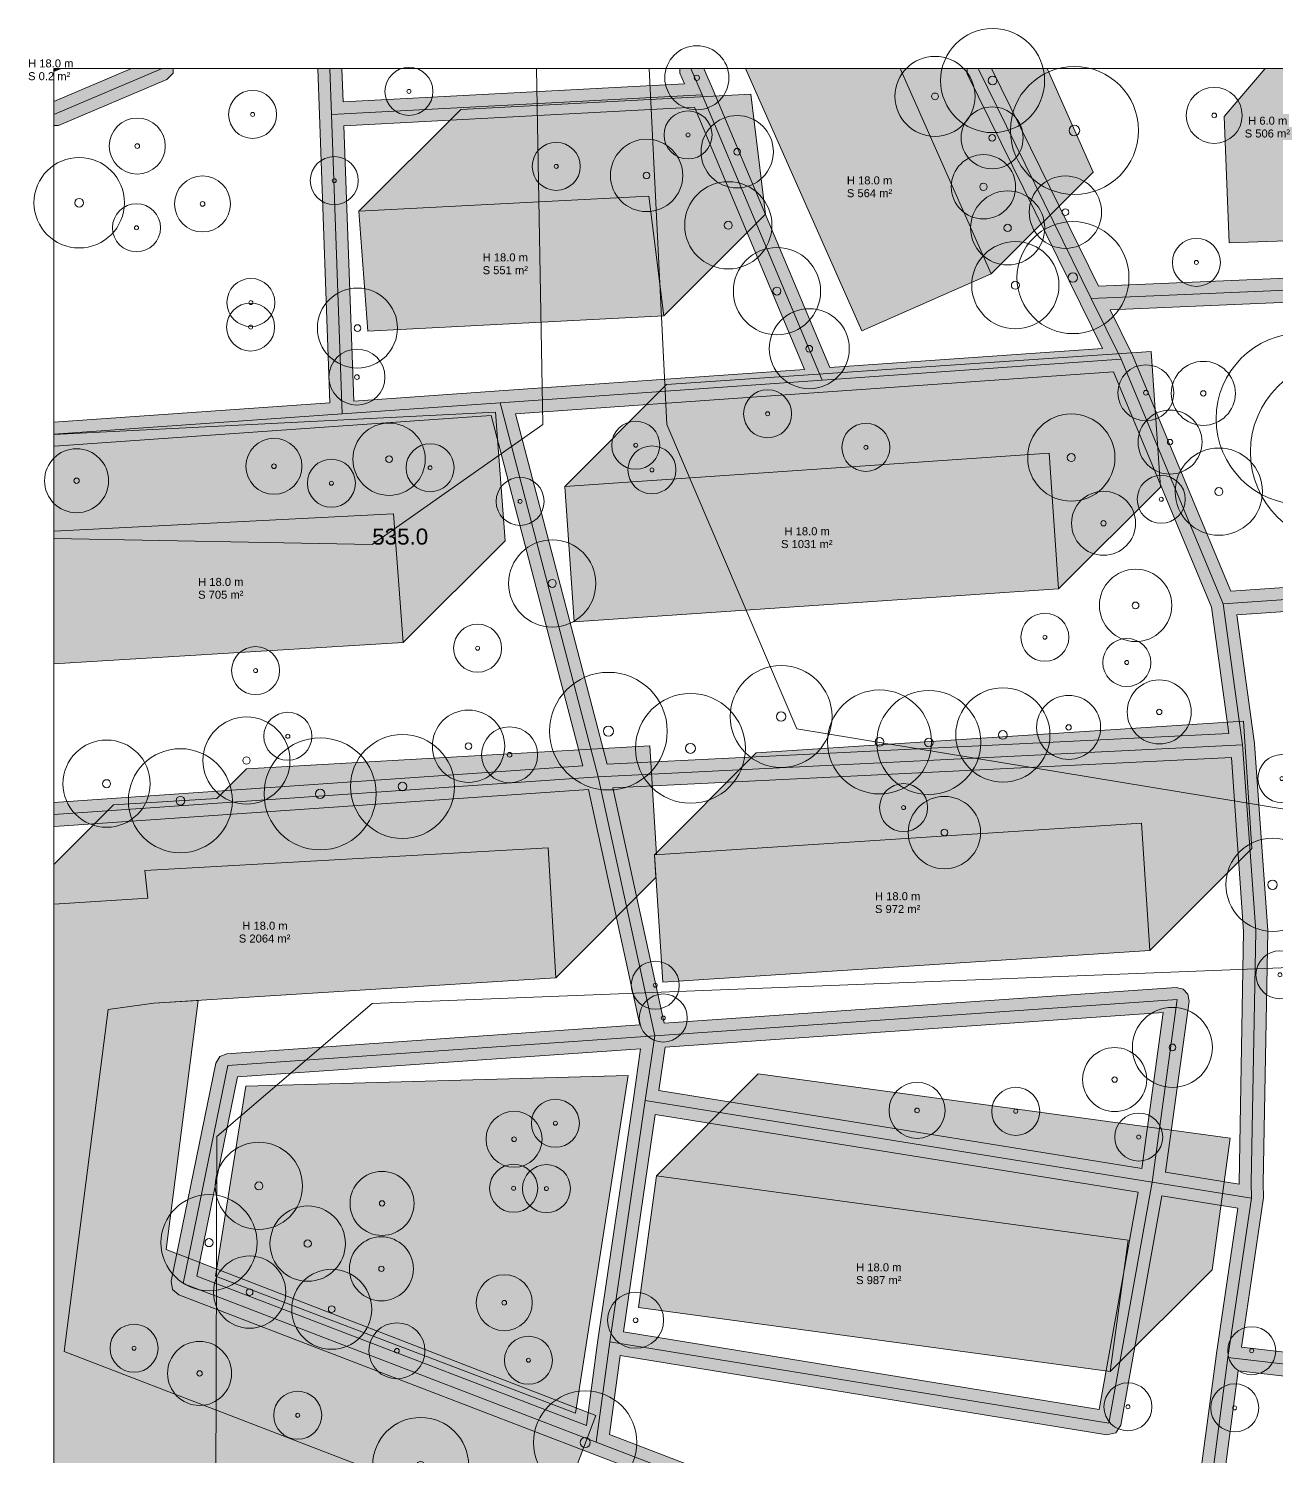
# Model space of a CAD drawing. Header units: metres. Extents: x -6 to 613, y -5 to 865.
# Drawn here: x -3.1 to 152.8, y 686.4 to 864.9 of the extents above; entities that cross this region are included whole.
import ezdxf

# ---------------------------------------------------------------- set-up
doc = ezdxf.new("R2010")
doc.units = ezdxf.units.M
doc.header["$MEASUREMENT"] = 0
for name, color, linetype, lineweight, true_color in [('TPX_BUILDING_AREAS_TEXT', 7, 'CONTINUOUS', 0, 0x000000), ('TPX_BUILDING_HEIGHTS_TEXT', 7, 'CONTINUOUS', 0, 0x000000), ('TPX_BUILDINGS', 7, 'CONTINUOUS', 0, 0x000000), ('TPX_BUILDINGS_HATCH', 7, 'CONTINUOUS', 0, 0xf0f0f0), ('TPX_BUILDINGS_SHADOWS_HATCH', 7, 'CONTINUOUS', 0, 0x000000), ('TPX_BUILDINGS_SHADOWS_OUTLINES', 7, 'CONTINUOUS', 0, 0x000000), ('TPX_CONTOUR_LINES_5M', 7, 'CONTINUOUS', 0, 0x969696), ('TPX_CONTOUR_LINES_5M_TEXT', 7, 'CONTINUOUS', 0, 0x000000), ('TPX_FRAME_PROJECT', 7, 'CONTINUOUS', 0, 0x000000), ('TPX_ROADS_AXES', 7, 'CONTINUOUS', 0, 0x323232), ('TPX_ROADS_CONTOURS', 7, 'CONTINUOUS', 0, 0x646464), ('TPX_ROADS_HATCH', 7, 'CONTINUOUS', 0, 0xc8c8c8), ('TPX_VEGETATION_GREEN_SPACES', 7, 'CONTINUOUS', 0, 0x58ba48), ('TPX_VEGETATION_GREEN_SPACES_HATCH', 7, 'CONTINUOUS', 0, 0x58ba48), ('TPX_VEGETATION_TREES_INDIVIDUAL', 7, 'CONTINUOUS', 0, 0x136734)]:
    doc.layers.add(name, color=color, linetype=linetype, lineweight=lineweight, true_color=true_color)
doc.styles.add('TPX_TEXTE', font='arial.ttf')

# ---------------------------------------------------------------- blocks, each defined once
blk = doc.blocks.new('TREETR005_CR054')
at = {"layer": 'TPX_VEGETATION_TREES_INDIVIDUAL'}
for radius in [5.44, 0.458]:
    blk.add_circle((0, 0, 0.04), radius, dxfattribs=at)
blk = doc.blocks.new('TREETR005_CR057')
at = {"layer": 'TPX_VEGETATION_TREES_INDIVIDUAL'}
for radius in [5.65, 0.542]:
    blk.add_circle((0, 0, 0.04), radius, dxfattribs=at)
blk = doc.blocks.new('TREETR003_CR035')
at = {"layer": 'TPX_VEGETATION_TREES_INDIVIDUAL'}
for radius in [3.5, 0.292]:
    blk.add_circle((0, 0, 0.04), radius, dxfattribs=at)
blk = doc.blocks.new('TREETR004_CR045')
at = {"layer": 'TPX_VEGETATION_TREES_INDIVIDUAL'}
for radius in [4.52, 0.417]:
    blk.add_circle((0, 0, 0.04), radius, dxfattribs=at)
blk = doc.blocks.new('TREETR006_CR074')
at = {"layer": 'TPX_VEGETATION_TREES_INDIVIDUAL'}
for radius in [7.35, 0.625]:
    blk.add_circle((0, 0, 0.04), radius, dxfattribs=at)
blk = doc.blocks.new('TREETR006_CR065')
at = {"layer": 'TPX_VEGETATION_TREES_INDIVIDUAL'}
for radius in [6.45, 0.625]:
    blk.add_circle((0, 0, 0.04), radius, dxfattribs=at)
blk = doc.blocks.new('TREETR005_CR059')
at = {"layer": 'TPX_VEGETATION_TREES_INDIVIDUAL'}
for radius in [5.89, 0.542]:
    blk.add_circle((0, 0, 0.04), radius, dxfattribs=at)
blk = doc.blocks.new('TREETR006_CR069')
at = {"layer": 'TPX_VEGETATION_TREES_INDIVIDUAL'}
for radius in [6.86, 0.625]:
    blk.add_circle((0, 0, 0.04), radius, dxfattribs=at)
blk = doc.blocks.new('TREETR003_CR040')
at = {"layer": 'TPX_VEGETATION_TREES_INDIVIDUAL'}
for radius in [4, 0.333]:
    blk.add_circle((0, 0, 0.04), radius, dxfattribs=at)
blk = doc.blocks.new('TREETR010_CR107')
at = {"layer": 'TPX_VEGETATION_TREES_INDIVIDUAL'}
for radius in [10.7, 0.958]:
    blk.add_circle((0, 0, 0.04), radius, dxfattribs=at)
blk = doc.blocks.new('TREETR005_CR055')
at = {"layer": 'TPX_VEGETATION_TREES_INDIVIDUAL'}
for radius in [5.45, 0.5]:
    blk.add_circle((0, 0, 0.04), radius, dxfattribs=at)
blk = doc.blocks.new('TREETR007_CR080')
at = {"layer": 'TPX_VEGETATION_TREES_INDIVIDUAL'}
for radius in [8, 0.667]:
    blk.add_circle((0, 0, 0.04), radius, dxfattribs=at)
blk = doc.blocks.new('TREETR006_CR070')
at = {"layer": 'TPX_VEGETATION_TREES_INDIVIDUAL'}
for radius in [7, 0.583]:
    blk.add_circle((0, 0, 0.04), radius, dxfattribs=at)
blk = doc.blocks.new('TREETR003_CR030')
at = {"layer": 'TPX_VEGETATION_TREES_INDIVIDUAL'}
for radius in [3, 0.25]:
    blk.add_circle((0, 0, 0.04), radius, dxfattribs=at)
blk = doc.blocks.new('TREETR005_CR065')
at = {"layer": 'TPX_VEGETATION_TREES_INDIVIDUAL'}
for radius in [6.5, 0.542]:
    blk.add_circle((0, 0, 0.04), radius, dxfattribs=at)
blk = doc.blocks.new('TREETR006_CR064')
at = {"layer": 'TPX_VEGETATION_TREES_INDIVIDUAL'}
for radius in [6.36, 0.583]:
    blk.add_circle((0, 0, 0.04), radius, dxfattribs=at)
blk = doc.blocks.new('TREETR006_CR058')
at = {"layer": 'TPX_VEGETATION_TREES_INDIVIDUAL'}
for radius in [5.83, 0.583]:
    blk.add_circle((0, 0, 0.04), radius, dxfattribs=at)
blk = doc.blocks.new('TREETR005_CR040')
at = {"layer": 'TPX_VEGETATION_TREES_INDIVIDUAL'}
for radius in [4.02, 0.458]:
    blk.add_circle((0, 0, 0.04), radius, dxfattribs=at)
blk = doc.blocks.new('TREETR005_CR060')
at = {"layer": 'TPX_VEGETATION_TREES_INDIVIDUAL'}
for radius in [6, 0.5]:
    blk.add_circle((0, 0, 0.04), radius, dxfattribs=at)
blk = doc.blocks.new('TREETR005_CR047')
at = {"layer": 'TPX_VEGETATION_TREES_INDIVIDUAL'}
for radius in [4.71, 0.458]:
    blk.add_circle((0, 0, 0.04), radius, dxfattribs=at)
blk = doc.blocks.new('TREETR004_CR050')
at = {"layer": 'TPX_VEGETATION_TREES_INDIVIDUAL'}
for radius in [5, 0.417]:
    blk.add_circle((0, 0, 0.04), radius, dxfattribs=at)
blk = doc.blocks.new('TREETR005_CR046')
at = {"layer": 'TPX_VEGETATION_TREES_INDIVIDUAL'}
for radius in [4.63, 0.458]:
    blk.add_circle((0, 0, 0.04), radius, dxfattribs=at)
blk = doc.blocks.new('TREETR004_CR039')
at = {"layer": 'TPX_VEGETATION_TREES_INDIVIDUAL'}
for radius in [3.87, 0.417]:
    blk.add_circle((0, 0, 0.04), radius, dxfattribs=at)
blk = doc.blocks.new('TREETR010_CR115')
at = {"layer": 'TPX_VEGETATION_TREES_INDIVIDUAL'}
for radius in [11.5, 0.958]:
    blk.add_circle((0, 0, 0.04), radius, dxfattribs=at)

msp = doc.modelspace()

# ---------------------------------------------------------------- hatches: boundary and pattern name
at = {"layer": 'TPX_BUILDINGS_HATCH'}
for points in [[(0, 859.87), (0, 859.48), (0.92, 859.87), (0, 859.87)], [(105.77, 859.87), (86.44, 859.87), (100.96, 827.11), (117.14, 834.2), (105.77, 859.87)], [(151.39, 859.87), (146.26, 853.86), (146.86, 838.08), (157.66, 838.48), (157.2, 850.75), (191.11, 852.01), (190.81, 859.87), (151.39, 859.87)], [(74.36, 843.93), (38.12, 842.03), (39.23, 827.06), (76.22, 828.95), (74.36, 843.93)], [(124.39, 811.79), (63.86, 807.66), (65.02, 790.72), (125.56, 794.84), (124.39, 811.79)], [(0, 802.05), (0, 785.47), (43.67, 788.13), (42.46, 804.21), (0, 802.05)], [(135.93, 765.58), (75.07, 761.63), (76.11, 745.72), (136.97, 749.67), (135.93, 765.58)], [(0, 755.47), (0, 682.3), (49.46, 664.23), (55.03, 678.85), (1.32, 699.58), (6.8, 742.3), (12.52, 743.07), (62.73, 746.27), (61.77, 762.5), (11.37, 759.65), (11.74, 756.19), (0, 755.47)], [(75.32, 721.51), (73.05, 705.07), (132.01, 697.05), (134.27, 713.49), (75.32, 721.51)]]:
    msp.add_hatch(color=256, dxfattribs=at).paths.add_polyline_path(points)
at = {"layer": 'TPX_BUILDINGS_SHADOWS_HATCH'}
for points in [[(124.14, 859.87), (105.77, 859.87), (117.14, 834.2), (129.87, 846.93), (124.14, 859.87)], [(50.85, 854.75), (38.12, 842.03), (74.36, 843.93), (76.22, 828.95), (88.94, 841.68), (87.09, 856.66), (50.85, 854.75)], [(76.58, 820.39), (63.86, 807.66), (124.39, 811.79), (125.56, 794.84), (138.29, 807.57), (137.12, 824.52), (76.58, 820.39)], [(0, 814.13), (0, 802.05), (42.46, 804.21), (43.67, 788.13), (56.4, 800.86), (55.19, 816.94), (0, 814.13)], [(87.79, 774.35), (75.07, 761.63), (135.93, 765.58), (136.97, 749.67), (149.7, 762.4), (148.65, 778.31), (87.79, 774.35)], [(0, 760.41), (0, 755.47), (11.74, 756.19), (11.37, 759.65), (61.77, 762.5), (62.73, 746.27), (75.25, 758.79), (75.07, 761.63), (75.3, 761.64), (74.5, 775.22), (24.1, 772.38), (20.39, 768.67), (7.47, 767.88), (0, 760.41)], [(6.8, 742.3), (1.32, 699.58), (55.03, 678.85), (49.46, 664.23), (62.19, 676.96), (67.75, 691.58), (14.05, 712.31), (18.04, 743.42), (12.52, 743.07), (6.8, 742.3)], [(88.04, 734.24), (75.32, 721.51), (134.27, 713.49), (132.01, 697.05), (144.74, 709.78), (147, 726.22), (88.04, 734.24)]]:
    msp.add_hatch(color=256, dxfattribs=at).paths.add_polyline_path(points)
at = {"layer": 'TPX_ROADS_HATCH'}
h = msp.add_hatch(color=256, dxfattribs=at)
h.paths.add_polyline_path([(0, 60.51), (0, 55.85), (0.41, 55.04), (0.56, 54.82), (6.7, 46.8), (6.86, 46.63), (28.74, 25.68), (28.76, 25.67), (55.71, 0.66), (55.69, 0.6), (55.68, 0), (60, 0), (59.59, 1.04), (59.28, 1.36), (63.28, 10.82), (68.41, 22.23), (108.51, 112.4), (108.52, 112.42), (156.79, 225.36), (258.32, 231.47), (263.16, 231.67), (268.17, 231.86), (312.05, 232.91), (324.58, 203.17), (324.61, 203.1), (338.85, 173.72), (344.98, 153.79), (344.08, 129.2), (339.06, 97.06), (334.96, 82.35), (317.73, 63.22), (317.7, 63.19), (298.94, 40.87), (296.13, 38.46), (283.35, 27.45), (266.09, 31.46), (251.32, 37.64), (250.56, 37.64), (250.01, 37.1), (250.01, 36.34), (250.55, 35.8), (265.4, 29.58), (265.55, 29.53), (281.85, 25.74), (267.81, 9.2), (267.6, 8.87), (263.69, 0.64), (263.66, 0), (266.71, 0), (270.23, 7.41), (285.18, 25.03), (305.17, 21.38), (305.33, 21.37), (337.51, 20.73), (338.24, 21.02), (338.53, 21.75), (337.34, 80.5), (337.43, 80.6), (337.76, 81.2), (341.97, 96.34), (342.01, 96.51), (347.05, 128.83), (347.07, 129), (347.99, 153.93), (347.92, 154.43), (341.68, 174.72), (341.6, 174.93), (327.32, 204.37), (314.75, 234.25), (314.75, 253.86), (315.09, 263.37), (315.42, 272.38), (316.16, 281.61), (357.68, 280.59), (357.7, 280.59), (387.76, 280.36), (387.22, 207.19), (387.02, 178.51), (387.31, 177.8), (388.01, 177.5), (388.72, 177.79), (389.02, 178.49), (389.22, 206.17), (451.07, 205.21), (532.77, 203.93), (493.9, 137), (493.9, 136.99), (452.29, 63.32), (452.27, 63.28), (420.06, 0.46), (420.02, 0), (422.07, 0), (454.05, 62.35), (495.64, 136), (535.36, 204.4), (535.48, 204.73), (535.6, 205.4), (582.41, 277.69), (582.44, 277.75), (589.23, 289.88), (589.35, 290.52), (587.5, 302.19), (587.47, 302.33), (585.18, 309.54), (585.03, 309.83), (576.83, 320.95), (522.16, 394.97), (480.04, 452.01), (479.26, 452.42), (459.31, 452.91), (458.77, 452.76), (414.94, 426.45), (414.6, 426.11), (400.66, 403.23), (393.33, 396.08), (379.62, 382.69), (356.65, 372.95), (335.35, 373.15), (308.21, 389.65), (298.82, 414.06), (298.75, 414.23), (291.95, 426.86), (296.8, 429.42), (312.8, 437.88), (313.39, 438.44), (313.6, 439.23), (313.12, 475.9), (312.99, 485.94), (312.3, 487.18), (296.76, 497.2), (321.94, 529.89), (322, 529.97), (333.82, 547.74), (333.92, 547.91), (338.38, 557.15), (338.48, 557.42), (340.43, 564.72), (340.47, 565.05), (340.87, 575.12), (340.86, 575.29), (338.69, 605.8), (338.5, 608.49), (341.87, 608.86), (357.53, 610.87), (361.6, 611.06), (413.12, 576.95), (414.55, 576.83), (419.04, 578.81), (419.64, 579.29), (422.78, 583.53), (422.81, 583.57), (447, 618.71), (447.03, 618.74), (499.16, 699.14), (499.37, 699.65), (500.88, 706.83), (500.83, 707.61), (500.39, 708.27), (391.91, 802.29), (391.81, 802.37), (384.69, 807.54), (384.28, 807.75), (377.03, 810.15), (376.59, 810.22), (370.89, 810.33), (370.76, 810.33), (357.79, 809.43), (351.01, 808.96), (331.51, 807.21), (326.81, 806.88), (324.81, 835.77), (324.78, 836), (321.41, 850.75), (321.31, 851.05), (317.17, 859.87), (313.88, 859.87), (314.18, 858.9), (314.48, 858.54), (318.52, 849.93), (321.82, 835.44), (323.82, 806.68), (211.41, 798.97), (147.09, 794.55), (134.76, 824.13), (134.72, 824.21), (132, 829.73), (232.21, 834), (233.25, 834.49), (233.64, 835.56), (233.16, 836.61), (232.08, 837), (130.55, 832.67), (117.18, 859.87), (114.12, 859.87), (114.16, 859.2), (128.29, 830.47), (131.05, 824.89), (96.99, 822.5), (82.41, 857.16), (81.25, 859.87), (78.23, 859.87), (78.24, 859.27), (78.8, 857.97), (36.15, 855.71), (36, 859.87), (33.02, 859.87), (33, 859.81), (33.2, 854.08), (34.5, 818.1), (0, 815.68), (0, 812.72), (0.11, 812.68), (36.15, 815.21), (54.64, 816.51), (66.12, 772.75), (0, 768.17), (0, 765.21), (0.1, 765.17), (66.84, 769.79), (73.25, 740.37), (21.63, 736.77), (20.75, 736.41), (20.27, 735.58), (14.69, 708.34), (14.85, 707.32), (15.63, 706.64), (67.25, 686.82), (137.25, 659.95), (130.48, 635.56), (126.21, 627.9), (120.71, 629.63), (111.76, 632.78), (0.5, 671.91), (0, 671.88), (0, 668.9), (109.91, 630.25), (109.39, 628.38), (102.68, 630.84), (46.35, 650.22), (45.62, 650.19), (45.11, 649.68), (43.75, 646.58), (0.35, 662.73), (0, 662.72), (0, 660.73), (43.94, 644.38), (44.68, 644.39), (45.21, 644.91), (46.57, 648.03), (102.02, 628.96), (108.85, 626.44), (107.17, 620.38), (99.83, 604.77), (88.75, 583.98), (84.03, 577.89), (80.94, 575.25), (78.81, 576.58), (78.13, 576.71), (77.52, 576.37), (60.87, 556.69), (40.2, 572.8), (13.91, 593.32), (12.81, 593.62), (11.81, 593.06), (11.5, 591.95), (12.07, 590.95), (38, 570.72), (37.3, 568.21), (2.96, 593.96), (0.9, 595.5), (0, 595.73), (0, 592.43), (1.17, 591.56), (36.34, 565.19), (35.07, 561.9), (33.28, 558.08), (27.99, 556.39), (19.12, 556.28), (3.12, 560.08), (0.21, 560.71), (0, 560.67), (0, 558.71), (2.67, 558.13), (18.77, 554.3), (19.02, 554.28), (28.16, 554.39), (28.45, 554.44), (34.31, 556.31), (34.91, 556.84), (36.89, 561.09), (36.92, 561.15), (38, 563.92), (54.86, 550.94), (50.48, 548.99), (41.18, 547.16), (41.15, 547.15), (29.25, 544.34), (17.61, 545.31), (17.53, 545.32), (11.16, 545.38), (0.56, 552.63), (0, 552.75), (0, 548.83), (10.31, 543.53), (46.02, 516), (40.12, 509.08), (0.88, 537.57), (0, 537.78), (0, 534.5), (39.45, 505.85), (42.63, 503.3), (42.68, 503.26), (53.29, 495.43), (64.03, 487.51), (80.5, 471.4), (96.21, 455.96), (110.82, 438.33), (123.86, 417.18), (130.19, 402.6), (121.14, 393.95), (108.41, 419.23), (108.33, 419.36), (88.39, 447.28), (88.27, 447.41), (56.74, 478.38), (56.68, 478.44), (46.39, 486.93), (30.02, 502.18), (29.92, 502.26), (0.58, 523.07), (0, 523.2), (0, 521.02), (28.7, 500.67), (45.05, 485.45), (45.1, 485.41), (55.37, 476.92), (86.81, 446.05), (106.66, 418.26), (119.49, 392.78), (102.46, 385.59), (92.72, 383.85), (85.97, 429.99), (85.38, 430.97), (84.26, 431.25), (83.28, 430.66), (83, 429.55), (89.97, 381.88), (89.98, 381.82), (90.68, 378.14), (81.88, 377.29), (74.2, 380.43), (64.74, 442.68), (64.14, 443.66), (63.03, 443.93), (62.05, 443.34), (61.77, 442.23), (71.13, 380.71), (62.81, 382.32), (52.92, 391.13), (52.2, 391.38), (51.51, 391.05), (51.26, 390.33), (51.59, 389.64), (61.68, 380.64), (62.16, 380.41), (71.84, 378.54), (72.28, 377.97), (81.09, 374.37), (81.8, 374.27), (92.6, 375.31), (93.66, 375.9), (93.93, 377.08), (93.21, 380.89), (103.15, 382.66), (103.47, 382.76), (121.67, 390.44), (122.13, 390.74), (131.47, 399.68), (134.4, 393.07), (147.4, 363.75), (153.83, 341.85), (159.15, 317.93), (160.89, 296.27), (161.89, 277.53), (161.02, 265.95), (159.95, 259.35), (159.13, 254.29), (154.11, 226.72), (105.76, 113.6), (65.67, 23.45), (60.54, 12.03), (60.52, 12), (56.97, 3.59), (30.81, 27.86), (9.01, 48.72), (3.02, 56.54), (1.33, 59.81), (0.46, 60.55), (0, 60.51)])
h.paths.add_polyline_path([(13.82, 543.35), (17.48, 543.32), (29.24, 542.33), (29.55, 542.36), (41.59, 545.2), (50.98, 547.05), (51.19, 547.12), (56.66, 549.54), (67.71, 540.75), (47.33, 517.51), (13.82, 543.35)], flags=16)
h.paths.add_polyline_path([(17.89, 708.99), (22.98, 733.86), (73.34, 737.37), (72.43, 731.13), (68, 700.99), (66.56, 690.3), (17.89, 708.99)], flags=16)
h.paths.add_polyline_path([(36.25, 852.71), (80.05, 855.03), (93.83, 822.27), (55.67, 819.59), (37.49, 818.31), (36.25, 852.71)], flags=16)
h.paths.add_polyline_path([(39.02, 566.92), (39.7, 569.39), (58.93, 554.39), (57.5, 552.69), (39.02, 566.92)], flags=16)
h.paths.add_polyline_path([(42.5, 507.25), (49, 514.86), (70.07, 538.9), (100.52, 515.57), (121.88, 496.2), (141.41, 471.03), (156.75, 445.47), (168.64, 420.48), (132.75, 404.23), (126.57, 418.47), (126.47, 418.66), (113.32, 439.99), (113.2, 440.16), (98.47, 457.94), (98.37, 458.05), (82.6, 473.54), (66.06, 489.73), (65.9, 489.86), (55.07, 497.85), (44.49, 505.65), (42.5, 507.25)], flags=16)
h.paths.add_polyline_path([(57.68, 816.73), (96.13, 819.43), (132.41, 821.98), (144.66, 792.58), (146.83, 776.76), (69.17, 772.94), (57.68, 816.73)], flags=16)
h.paths.add_polyline_path([(59.07, 551.46), (60.51, 553.16), (71.13, 544.88), (69.64, 543.05), (59.07, 551.46)], flags=16)
h.paths.add_polyline_path([(62.45, 555.45), (78.49, 574.42), (80.5, 573.17), (81.11, 573.02), (81.68, 573.26), (84.76, 575.89), (91.62, 570.14), (91.49, 569.97), (73.02, 547.21), (62.45, 555.45)], flags=16)
h.paths.add_polyline_path([(69.44, 689.19), (70.76, 699.04), (131.61, 689.13), (132.72, 689.39), (133.33, 690.35), (138.47, 719), (147.96, 717.47), (145.25, 699.01), (145.24, 698.99), (142.64, 679.37), (138.05, 662.85), (69.44, 689.19)], flags=16)
h.paths.add_polyline_path([(69.87, 769.97), (147.15, 773.78), (148.69, 752.04), (148.14, 720.68), (148.14, 720.48), (138.94, 721.96), (141.86, 743.34), (141.72, 744.21), (141.12, 744.85), (140.26, 745.04), (76.28, 740.58), (69.87, 769.97)], flags=16)
h.paths.add_polyline_path([(71.18, 702.02), (75.17, 729.19), (135.51, 719.47), (130.64, 692.33), (71.18, 702.02)], flags=16)
h.paths.add_polyline_path([(72.01, 541.2), (74.43, 544.18), (93.83, 568.09), (94.57, 569.06), (97.5, 572.86), (106.92, 564.47), (126.62, 542.77), (101.37, 518.7), (72.01, 541.2)], flags=16)
h.paths.add_polyline_path([(75.61, 732.16), (76.4, 737.58), (138.63, 741.92), (135.97, 722.43), (75.61, 732.16)], flags=16)
h.paths.add_polyline_path([(86.14, 577.34), (90.38, 582.82), (90.48, 582.96), (101.61, 603.85), (101.63, 603.9), (109.02, 619.61), (109.07, 619.77), (110.74, 625.75), (122.58, 621.42), (115.16, 608.16), (106.12, 592.42), (96.06, 575.9), (92.84, 571.73), (86.14, 577.34)], flags=16)
h.paths.add_polyline_path([(99.23, 575.34), (108.69, 590.87), (108.71, 590.91), (116.48, 604.44), (119.49, 600.46), (122.29, 594.57), (123.74, 586.63), (120.25, 580.35), (107.9, 567.61), (99.23, 575.34)], flags=16)
h.paths.add_polyline_path([(103.68, 516.76), (129.68, 541.55), (163.87, 567.44), (209.06, 510.48), (186.74, 493.54), (158.88, 526.5), (157.84, 527.03), (156.74, 526.66), (145.8, 516.99), (145.3, 515.96), (145.67, 514.87), (146.7, 514.37), (147.79, 514.74), (157.58, 523.4), (184.33, 491.75), (174.4, 484.43), (173.81, 483.45), (174.08, 482.34), (175.06, 481.74), (176.18, 482.02), (186.06, 489.3), (200.82, 464.29), (187.82, 456.75), (187.12, 455.84), (187.27, 454.7), (188.19, 454.01), (189.32, 454.16), (203.64, 462.46), (204.34, 463.38), (204.18, 464.52), (188.48, 491.1), (210.93, 508.13), (243.43, 467.48), (244.43, 466.92), (245.54, 467.24), (246.09, 468.25), (245.77, 469.35), (213.35, 509.9), (241.47, 529.92), (276.43, 488.44), (277.45, 487.91), (278.54, 488.26), (279.07, 489.27), (278.72, 490.37), (242.88, 532.9), (196.25, 589.35), (195.23, 589.89), (194.14, 589.55), (193.6, 588.53), (193.94, 587.44), (239.55, 532.23), (211.48, 512.25), (166.21, 569.32), (190.25, 589.97), (190.37, 590.09), (196.23, 596.44), (212.3, 577.65), (229.09, 558.02), (285, 488.37), (277.2, 479.99), (263.31, 469), (234.58, 446.29), (171.41, 421.65), (159.42, 446.83), (159.36, 446.95), (143.94, 472.65), (143.84, 472.8), (124.17, 498.14), (123.99, 498.34), (103.68, 516.76)], flags=16)
h.paths.add_polyline_path([(110.03, 565.5), (122.54, 578.41), (122.77, 578.72), (126.63, 585.64), (126.79, 586.65), (125.5, 593.67), (137.7, 591.27), (137.91, 591.25), (153.83, 591.43), (153.97, 591.44), (166.18, 593.36), (166.34, 593.39), (179.26, 597.65), (188.41, 600.86), (194.07, 598.53), (188.23, 592.19), (163.19, 570.69), (128.9, 544.72), (110.03, 565.5)], flags=16)
h.paths.add_polyline_path([(111.28, 627.69), (111.8, 629.58), (119.74, 626.79), (119.79, 626.78), (124.71, 625.23), (123.57, 623.19), (111.28, 627.69)], flags=16)
h.paths.add_polyline_path([(118.18, 607.42), (125.81, 621.05), (127.84, 624.67), (185.57, 601.99), (178.62, 599.55), (165.79, 595.32), (153.73, 593.43), (137.99, 593.25), (125.02, 595.8), (122.13, 601.88), (121.98, 602.14), (118.74, 606.44), (118.18, 607.42)], flags=16)
h.paths.add_polyline_path([(128.82, 626.43), (133.19, 634.25), (133.32, 634.58), (140.5, 660.46), (145.56, 678.67), (145.6, 678.87), (148.02, 697.14), (158.44, 695.93), (150.03, 664.3), (147.02, 655.88), (147.05, 655.33), (147.05, 654.78), (147.08, 654.73), (147.48, 654.36), (147.87, 653.98), (204.87, 631.13), (206.05, 631.15), (206.85, 632.03), (212.31, 647.83), (212.21, 649.02), (211.27, 649.77), (153.3, 664.93), (161.79, 696.84), (161.76, 697.03), (161.84, 697.19), (162.59, 731.9), (219.59, 729.79), (220.74, 730.26), (221.14, 731.43), (219.52, 747.89), (219.02, 748.87), (217.98, 749.24), (161.33, 747.14), (160.84, 746.92), (160.34, 746.72), (160.28, 746.66), (160.1, 746.16), (159.88, 745.67), (159.62, 733.48), (158.87, 698.9), (148.44, 700.11), (151.14, 718.5), (151.16, 718.73), (151.14, 720.65), (151.7, 752.05), (151.69, 752.18), (150.04, 775.45), (150.03, 775.55), (147.83, 791.59), (210.47, 795.89), (221.97, 762.95), (228.64, 728.75), (230.19, 702.34), (226.96, 677.37), (219.35, 650.58), (211.02, 628.42), (198.76, 606.27), (198.7, 606.17), (188.47, 602.99), (128.82, 626.43)], flags=16)
h.paths.add_polyline_path([(133.95, 401.49), (169.62, 417.63), (177.27, 385.47), (177.3, 385.35), (180.66, 375.29), (181.3, 374.49), (182.3, 374.29), (197.32, 376.58), (198.3, 377.18), (198.57, 378.29), (197.98, 379.27), (196.86, 379.55), (183.1, 377.44), (180.17, 386.23), (172.42, 418.83), (235.88, 443.57), (236.27, 443.79), (263.89, 465.64), (283, 437.13), (288.59, 426.77), (295.7, 413.56), (287.88, 408.25), (287.53, 407.83), (287.45, 407.28), (296.66, 340.88), (296.19, 340.81), (295.54, 340.42), (295.35, 339.67), (295.75, 339.02), (296.49, 338.83), (296.94, 338.9), (304.46, 284.6), (304.51, 284.38), (312.13, 264.45), (312.09, 263.48), (311.75, 253.94), (311.75, 253.88), (311.75, 234.91), (268.11, 233.86), (263.82, 233.7), (260.51, 243.35), (260, 243.92), (259.24, 243.97), (258.66, 243.46), (258.61, 242.7), (261.74, 233.61), (258.21, 233.47), (157.28, 227.39), (162.08, 253.77), (162.91, 258.87), (163.99, 265.53), (164, 265.66), (164.89, 277.4), (164.89, 277.59), (163.88, 296.45), (163.88, 296.49), (162.24, 316.95), (197.92, 324.09), (198.87, 324.73), (199.1, 325.86), (198.46, 326.81), (197.33, 327.04), (161.79, 319.92), (156.74, 342.56), (156.72, 342.65), (150.25, 364.69), (150.18, 364.88), (137.14, 394.29), (133.95, 401.49)], flags=16)
h.paths.add_polyline_path([(150.33, 656.23), (152.41, 662.06), (208.94, 647.28), (204.53, 634.5), (150.33, 656.23)], flags=16)
h.paths.add_polyline_path([(162.65, 734.89), (162.85, 744.19), (216.68, 746.19), (217.99, 732.85), (162.65, 734.89)], flags=16)
h.paths.add_polyline_path([(191.38, 601.8), (197.3, 603.64), (195.36, 600.16), (191.38, 601.8)], flags=16)
h.paths.add_polyline_path([(198.09, 598.88), (201.38, 604.82), (212.91, 625.64), (239.92, 607.91), (239.14, 600.45), (213.96, 580.33), (198.09, 598.88)], flags=16)
h.paths.add_polyline_path([(213.57, 796.11), (324.01, 803.69), (335.31, 611.27), (244.79, 608.3), (241.86, 610.22), (214.21, 628.38), (222.18, 649.58), (222.22, 649.7), (229.88, 676.66), (229.92, 676.88), (233.03, 700.86), (262.87, 702.55), (263.89, 691.47), (265.9, 669.3), (268.41, 641.66), (268.66, 641.18), (268.88, 640.69), (268.94, 640.64), (269.46, 640.48), (269.96, 640.29), (307.08, 641.72), (308.12, 642.21), (308.52, 643.29), (307.43, 669.54), (306.97, 670.56), (305.93, 670.98), (268.76, 670.94), (267.01, 690.2), (300.24, 692.3), (301.26, 692.8), (301.65, 693.87), (300.6, 717.46), (300.1, 718.51), (299, 718.89), (264.77, 716.65), (262.91, 740.5), (299.67, 744.55), (300.67, 745.1), (301, 746.18), (298.97, 768), (298.45, 769), (297.38, 769.36), (259.37, 767.05), (259.34, 767.05), (258.84, 766.8), (258.34, 766.55), (258.32, 766.53), (258.14, 766), (257.96, 765.46), (257.96, 765.44), (259.81, 741.71), (261.9, 714.94), (262.62, 705.54), (233.11, 703.87), (231.63, 729.02), (231.61, 729.22), (224.9, 763.63), (224.84, 763.83), (213.57, 796.11)], flags=16)
h.paths.add_polyline_path([(215.26, 578.81), (240.71, 599.15), (241.08, 599.83), (241.8, 606.68), (243.54, 605.53), (244.41, 605.29), (335.51, 608.27), (335.7, 605.59), (337.87, 575.16), (337.48, 565.33), (335.62, 558.33), (331.26, 549.31), (319.53, 531.67), (293.42, 497.78), (287.04, 490.62), (232.45, 558.62), (250.6, 570.52), (283.39, 531.18), (283.5, 531.12), (283.56, 531.01), (284, 530.86), (284.4, 530.65), (284.53, 530.69), (284.65, 530.65), (285.06, 530.85), (285.5, 530.99), (285.56, 531.1), (285.67, 531.16), (305.85, 554.51), (306.18, 555.15), (311.82, 579.02), (311.76, 579.93), (311.17, 580.63), (310.29, 580.87), (257.42, 578.35), (256.67, 578.1), (250.07, 573.76), (230.53, 560.95), (215.26, 578.81)], flags=16)
h.paths.add_polyline_path([(253.12, 572.18), (257.97, 575.37), (308.45, 577.78), (303.34, 556.2), (284.56, 534.46), (253.12, 572.18)], flags=16)
h.paths.add_polyline_path([(261.07, 764.15), (296.11, 766.28), (297.88, 747.37), (262.68, 743.49), (261.07, 764.15)], flags=16)
h.paths.add_polyline_path([(265, 713.66), (297.67, 715.8), (298.58, 695.2), (266.74, 693.19), (265.73, 704.25), (265, 713.66)], flags=16)
h.paths.add_polyline_path([(266.25, 467.51), (279.15, 477.71), (279.32, 477.87), (288.08, 487.27), (288.1, 487.3), (294.85, 494.87), (310, 485.1), (310.12, 475.86), (310.58, 440.1), (295.39, 432.07), (290.52, 429.5), (285.6, 438.62), (285.53, 438.74), (266.25, 467.51)], flags=16)
h.paths.add_polyline_path([(269.03, 667.94), (304.49, 667.98), (305.46, 644.66), (271.27, 643.35), (269.03, 667.94)], flags=16)
h.paths.add_polyline_path([(287.1, 26.71), (298.09, 36.18), (298.19, 36.27), (306.99, 35.88), (307.71, 36.15), (308.03, 36.84), (307.77, 37.56), (307.08, 37.88), (300.41, 38.18), (300.98, 38.67), (301.16, 38.84), (319.98, 61.24), (335.38, 78.33), (336.51, 22.75), (305.45, 23.37), (287.1, 26.71)], flags=16)
h.paths.add_polyline_path([(289.52, 406.94), (296.52, 411.7), (305.3, 388.86), (311.08, 373.84), (314.77, 353.18), (315.5, 343.73), (298.64, 341.18), (289.52, 406.94)], flags=16)
h.paths.add_polyline_path([(298.91, 339.2), (315.66, 341.73), (316.86, 326.17), (314.5, 298.14), (313.25, 282.76), (312.42, 272.59), (312.42, 272.52), (312.31, 269.57), (306.42, 284.99), (298.91, 339.2)], flags=16)
h.paths.add_polyline_path([(309.39, 386.6), (333.46, 371.96), (317.34, 355.86), (314.01, 374.5), (313.93, 374.78), (309.39, 386.6)], flags=16)
h.paths.add_polyline_path([(316.33, 283.6), (317.49, 297.89), (319.86, 326.04), (319.86, 326.28), (318.56, 343.07), (317.75, 353.45), (335.47, 371.15), (356.84, 370.95), (357.24, 371.02), (380.58, 380.92), (380.88, 381.13), (394.44, 394.36), (398.9, 394.33), (398.45, 361.23), (397.92, 321.87), (397.39, 282.29), (388.77, 282.35), (357.72, 282.59), (316.33, 283.6)], flags=16)
h.paths.add_polyline_path([(327, 803.89), (331.77, 804.22), (351.26, 805.97), (356.44, 806.33), (359.66, 694.1), (360.13, 693.05), (361.2, 692.64), (362.25, 693.11), (362.66, 694.18), (359.43, 806.54), (370.9, 807.33), (376.3, 807.23), (383.12, 804.98), (390, 799.98), (497.76, 706.58), (496.5, 700.54), (444.52, 620.39), (420.36, 585.29), (417.47, 581.39), (414.09, 579.9), (362.85, 613.84), (361.95, 614.08), (357.33, 613.86), (357.27, 613.83), (357.21, 613.85), (341.51, 611.84), (338.31, 611.49), (327, 803.89)], flags=16)
h.paths.add_polyline_path([(389.23, 208.17), (389.76, 280.34), (398.37, 280.28), (450.04, 279.89), (450.09, 207.22), (389.23, 208.17)], flags=16)
h.paths.add_polyline_path([(396.47, 396.35), (402.14, 401.89), (402.3, 402.08), (416.18, 424.86), (459.55, 450.9), (478.72, 450.43), (519.37, 395.4), (452, 395.92), (399.92, 396.32), (396.47, 396.35)], flags=16)
h.paths.add_polyline_path([(399.39, 282.27), (399.91, 320.85), (450.37, 320.37), (450.05, 281.89), (399.39, 282.27)], flags=16)
h.paths.add_polyline_path([(399.94, 322.85), (400.44, 360.21), (450.7, 359.73), (450.39, 322.37), (399.94, 322.85)], flags=16)
h.paths.add_polyline_path([(400.47, 362.21), (400.9, 394.31), (450.98, 393.92), (450.71, 361.73), (400.47, 362.21)], flags=16)
h.paths.add_polyline_path([(452.04, 280.88), (452.37, 320.35), (575.52, 319.36), (583.33, 308.77), (585.54, 301.8), (587.32, 290.55), (580.71, 278.75), (533.81, 206.31), (533.66, 205.92), (452.09, 207.19), (452.04, 280.88)], flags=16)
h.paths.add_polyline_path([(452.39, 322.35), (452.7, 360.72), (452.98, 393.91), (520.85, 393.38), (574.03, 321.37), (452.39, 322.35)], flags=16)
msp.add_hatch(color=256, dxfattribs=at).paths.add_polyline_path([(0, 855.76), (0, 852.75), (0.58, 852.75), (14.13, 858.48), (14.94, 859.3), (14.93, 859.87), (9.7, 859.87), (0, 855.76)])
at = {"layer": 'TPX_VEGETATION_GREEN_SPACES_HATCH'}
msp.add_hatch(color=256, dxfattribs=at).paths.add_polyline_path([(23.99, 732.73), (20.23, 708.99), (65.19, 691.84), (71.79, 734.04), (23.99, 732.73)])

# ---------------------------------------------------------------- linework, layer by layer
at = {"layer": 'TPX_BUILDINGS', "elevation": 0.04}
for points in [[(0, 859.87), (0, 859.48), (0.92, 859.87)], [(105.77, 859.87), (86.44, 859.87), (100.96, 827.11), (117.14, 834.2)], [(151.39, 859.87), (146.26, 853.86), (146.86, 838.08), (157.66, 838.48), (157.2, 850.75), (191.11, 852.01), (190.81, 859.87)], [(74.36, 843.93), (38.12, 842.03), (39.23, 827.06), (76.22, 828.95)], [(124.39, 811.79), (63.86, 807.66), (65.02, 790.72), (125.56, 794.84)], [(0, 802.05), (0, 785.47), (43.67, 788.13), (42.46, 804.21)], [(135.93, 765.58), (75.07, 761.63), (76.11, 745.72), (136.97, 749.67)], [(0, 755.47), (0, 682.3), (49.46, 664.23), (55.03, 678.85), (1.32, 699.58), (6.8, 742.3), (12.52, 743.07), (62.73, 746.27), (61.77, 762.5), (11.37, 759.65), (11.74, 756.19)], [(75.32, 721.51), (73.05, 705.07), (132.01, 697.05), (134.27, 713.49)]]:
    msp.add_lwpolyline(points, close=True, dxfattribs=at)
at = {"layer": 'TPX_BUILDINGS_SHADOWS_OUTLINES', "elevation": 0.04}
for points in [[(124.14, 859.87), (105.77, 859.87), (117.14, 834.2), (129.87, 846.93)], [(50.85, 854.75), (38.12, 842.03), (74.36, 843.93), (76.22, 828.95), (88.94, 841.68), (87.09, 856.66)], [(76.58, 820.39), (63.86, 807.66), (124.39, 811.79), (125.56, 794.84), (138.29, 807.57), (137.12, 824.52)], [(0, 814.13), (0, 802.05), (42.46, 804.21), (43.67, 788.13), (56.4, 800.86), (55.19, 816.94)], [(87.79, 774.35), (75.07, 761.63), (135.93, 765.58), (136.97, 749.67), (149.7, 762.4), (148.65, 778.31)], [(0, 760.41), (0, 755.47), (11.74, 756.19), (11.37, 759.65), (61.77, 762.5), (62.73, 746.27), (75.25, 758.79), (75.07, 761.63), (75.3, 761.64), (74.5, 775.22), (24.1, 772.38), (20.39, 768.67), (7.47, 767.88)], [(6.8, 742.3), (1.32, 699.58), (55.03, 678.85), (49.46, 664.23), (62.19, 676.96), (67.75, 691.58), (14.05, 712.31), (18.04, 743.42), (12.52, 743.07)], [(88.04, 734.24), (75.32, 721.51), (134.27, 713.49), (132.01, 697.05), (144.74, 709.78), (147, 726.22)]]:
    msp.add_lwpolyline(points, close=True, dxfattribs=at)
at = {"layer": 'TPX_CONTOUR_LINES_5M', "elevation": 0.05}
for points in [[(60.31, 859.87), (61.13, 815.39), (39.8, 800.38), (0, 801.14)], [(74.4, 859.87), (76.61, 815.39), (92.87, 777.36), (199.02, 759.89), (225.55, 798.05), (252.09, 794.97), (252.09, 768.23), (199.02, 749.27), (39.8, 743.04), (20.39, 726.44), (20.22, 667.14), (70.52, 607.84), (39.8, 597.88), (13.27, 634.89), (0, 634.89)]]:
    msp.add_lwpolyline(points, dxfattribs=at)
at = {"layer": 'TPX_FRAME_PROJECT', "elevation": 0}
msp.add_lwpolyline([(0, 0), (610.31, 0), (610.31, 859.87), (0, 859.87)], close=True, dxfattribs=at)
at = {"layer": 'TPX_ROADS_AXES', "elevation": 0.03}
for points in [[(13.55, 859.87), (0, 854.13)], [(34.5, 859.87), (34.7, 854.13), (36.05, 816.71)], [(96.02, 820.93), (81.03, 856.58), (79.62, 859.87)], [(146.12, 792.98), (133.38, 823.55), (129.64, 831.13), (115.51, 859.87)], [(34.7, 854.13), (81.03, 856.58)], [(129.64, 831.13), (232.14, 835.5)], [(0, 814.18), (36.05, 816.71), (55.77, 818.09), (96.02, 820.93), (133.38, 823.55)], [(55.77, 818.09), (68.03, 771.38)], [(146.12, 792.98), (211.51, 797.47)], [(148.54, 775.35), (146.12, 792.98)], [(148.54, 775.35), (68.03, 771.38), (0, 766.67)], [(126.92, 626.11), (131.88, 634.98), (139.06, 660.86), (144.11, 679.07), (146.73, 698.79), (149.66, 718.72), (149.64, 720.66), (150.2, 752.08), (148.54, 775.35)], [(67.79, 688.22), (69.48, 700.77), (73.91, 730.91), (75.09, 738.99), (68.03, 771.38)], [(146.73, 698.79), (160.34, 697.22), (161.12, 733.45), (161.38, 745.64)], [(16.16, 708.04), (21.74, 735.28), (75.09, 738.99), (140.37, 743.55), (137.25, 720.71)], [(149.66, 718.72), (137.25, 720.71), (73.91, 730.91)], [(69.48, 700.77), (131.85, 690.61), (137.25, 720.71)], [(139.06, 660.86), (67.79, 688.22), (16.16, 708.04)]]:
    msp.add_lwpolyline(points, dxfattribs=at)
at = {"layer": 'TPX_ROADS_CONTOURS', "elevation": 0.03}
for points in [[(232.08, 837), (130.55, 832.67), (117.18, 859.87), (114.12, 859.87), (114.16, 859.2), (128.29, 830.47), (131.05, 824.89), (96.99, 822.5), (82.41, 857.16), (81.25, 859.87), (78.23, 859.87), (78.24, 859.27), (78.8, 857.97), (36.15, 855.71), (36, 859.87), (33.02, 859.87), (33, 859.81), (33.2, 854.08), (34.5, 818.1), (0, 815.68), (0, 812.72), (0.11, 812.68), (36.15, 815.21), (54.64, 816.51), (66.12, 772.75), (0, 768.17), (0, 765.21), (0.1, 765.17), (66.84, 769.79), (73.25, 740.37), (21.63, 736.77), (20.75, 736.41), (20.27, 735.58), (14.69, 708.34), (14.85, 707.32), (15.63, 706.64), (67.25, 686.82), (137.25, 659.95)], [(211.41, 798.97), (147.09, 794.55), (134.76, 824.13), (134.72, 824.21), (132, 829.73), (232.21, 834)], [(158.87, 698.9), (148.44, 700.11), (151.14, 718.5), (151.16, 718.73), (151.14, 720.65), (151.7, 752.05), (151.69, 752.18), (150.04, 775.45), (150.03, 775.55), (147.83, 791.59), (210.47, 795.89)], [(145.6, 678.87), (148.02, 697.14), (158.44, 695.93), (150.03, 664.3)]]:
    msp.add_lwpolyline(points, dxfattribs=at)
for points in [[(0, 855.76), (0, 852.75), (0.58, 852.75), (14.13, 858.48), (14.94, 859.3), (14.93, 859.87), (9.7, 859.87)], [(36.25, 852.71), (80.05, 855.03), (93.83, 822.27), (55.67, 819.59), (37.49, 818.31)], [(57.68, 816.73), (96.13, 819.43), (132.41, 821.98), (144.66, 792.58), (146.83, 776.76), (69.17, 772.94)], [(69.87, 769.97), (147.15, 773.78), (148.69, 752.04), (148.14, 720.68), (148.14, 720.48), (138.94, 721.96), (141.86, 743.34), (141.72, 744.21), (141.12, 744.85), (140.26, 745.04), (76.28, 740.58)], [(75.61, 732.16), (76.4, 737.58), (138.63, 741.92), (135.97, 722.43)], [(17.89, 708.99), (22.98, 733.86), (73.34, 737.37), (72.43, 731.13), (68, 700.99), (66.56, 690.3)], [(71.18, 702.02), (75.17, 729.19), (135.51, 719.47), (130.64, 692.33)], [(69.44, 689.19), (70.76, 699.04), (131.61, 689.13), (132.72, 689.39), (133.33, 690.35), (138.47, 719), (147.96, 717.47), (145.25, 699.01), (145.24, 698.99), (142.64, 679.37), (138.05, 662.85)]]:
    msp.add_lwpolyline(points, close=True, dxfattribs=at)
at = {"layer": 'TPX_VEGETATION_GREEN_SPACES', "elevation": 0}
msp.add_lwpolyline([(23.99, 732.73), (20.23, 708.99), (65.19, 691.84), (71.79, 734.04)], close=True, dxfattribs=at)

# ---------------------------------------------------------------- block references
at = {"layer": 'TPX_VEGETATION_TREES_INDIVIDUAL'}
for name, p in [('TREETR005_CR065', (117.32, 858.36, 0.04)), ('TREETR003_CR040', (80.36, 858.71, 0.04)), ('TREETR003_CR030', (44.39, 857.01, 0.04)), ('TREETR004_CR050', (110.12, 856.39, 0.04)), ('TREETR007_CR080', (127.54, 852.13, 0.04)), ('TREETR003_CR030', (24.85, 854.13, 0.04)), ('TREETR003_CR035', (145.01, 854.01, 0.04)), ('TREETR004_CR039', (117.26, 851.21, 0.04)), ('TREETR003_CR035', (10.44, 850.18, 0.04)), ('TREETR003_CR030', (79.26, 851.57, 0.04)), ('TREETR004_CR045', (85.4, 849.47, 0.04)), ('TREETR003_CR030', (62.79, 847.64, 0.04)), ('TREETR004_CR045', (74.08, 846.51, 0.04)), ('TREETR005_CR057', (3.18, 843.1, 0.04)), ('TREETR003_CR030', (35.05, 845.86, 0.04)), ('TREETR005_CR040', (116.17, 845.09, 0.04)), ('TREETR003_CR035', (18.59, 842.95, 0.04)), ('TREETR005_CR055', (84.29, 840.28, 0.04)), ('TREETR004_CR045', (126.41, 841.92, 0.04)), ('TREETR005_CR046', (119.2, 839.95, 0.04)), ('TREETR003_CR030', (10.34, 839.97, 0.04)), ('TREETR006_CR070', (127.36, 833.74, 0.04)), ('TREETR003_CR030', (142.78, 835.64, 0.04)), ('TREETR005_CR055', (90.37, 832.05, 0.04)), ('TREETR005_CR055', (120.16, 832.79, 0.04)), ('TREETR003_CR030', (24.63, 830.63, 0.04)), ('TREETR004_CR050', (37.95, 827.44, 0.04)), ('TREETR003_CR030', (24.6, 827.57, 0.04)), ('TREETR004_CR050', (94.41, 824.86, 0.04)), ('TREETR010_CR107', (155.95, 816.1, 0.04)), ('TREETR003_CR035', (37.89, 821.31, 0.04)), ('TREETR003_CR035', (136.47, 819.35, 0.04)), ('TREETR003_CR040', (143.65, 819.28, 0.04)), ('TREETR010_CR115', (161.04, 811.96, 0.04)), ('TREETR003_CR030', (89.2, 816.73, 0.04)), ('TREETR003_CR040', (139.49, 813.19, 0.04)), ('TREETR004_CR045', (41.9, 811.05, 0.04)), ('TREETR003_CR030', (72.73, 812.8, 0.04)), ('TREETR003_CR030', (101.48, 812.53, 0.04)), ('TREETR005_CR055', (127.15, 811.26, 0.04)), ('TREETR003_CR035', (27.52, 810.17, 0.04)), ('TREETR003_CR040', (2.85, 808.36, 0.04)), ('TREETR003_CR030', (47.03, 809.98, 0.04)), ('TREETR003_CR030', (74.75, 809.72, 0.04)), ('TREETR005_CR055', (145.59, 807, 0.04)), ('TREETR003_CR030', (34.69, 808.05, 0.04)), ('TREETR003_CR030', (58.28, 805.78, 0.04)), ('TREETR003_CR030', (138.39, 806.04, 0.04)), ('TREETR003_CR040', (131.18, 803.05, 0.04)), ('TREETR005_CR055', (62.29, 795.53, 0.04)), ('TREETR004_CR045', (135.19, 792.79, 0.04)), ('TREETR003_CR030', (52.97, 787.44, 0.04)), ('TREETR003_CR030', (123.85, 788.81, 0.04)), ('TREETR003_CR030', (134.09, 785.65, 0.04)), ('TREETR003_CR030', (25.22, 784.64, 0.04)), ('TREETR006_CR064', (90.89, 778.9, 0.04)), ('TREETR006_CR074', (69.31, 777.07, 0.04)), ('TREETR003_CR040', (138.14, 779.48, 0.04)), ('TREETR006_CR069', (79.56, 774.92, 0.04)), ('TREETR005_CR065', (103.19, 775.72, 0.04)), ('TREETR005_CR065', (109.35, 775.66, 0.04)), ('TREETR005_CR059', (118.6, 776.6, 0.04)), ('TREETR003_CR040', (126.82, 777.54, 0.04)), ('TREETR004_CR045', (51.83, 775.19, 0.04)), ('TREETR005_CR054', (24.08, 773.41, 0.04)), ('TREETR003_CR030', (29.25, 776.43, 0.04)), ('TREETR006_CR070', (33.29, 769.23, 0.04)), ('TREETR005_CR065', (43.57, 770.16, 0.04)), ('TREETR003_CR035', (56.96, 774.12, 0.04)), ('TREETR005_CR055', (6.6, 770.51, 0.04)), ('TREETR005_CR065', (15.82, 768.38, 0.04)), ('TREETR003_CR030', (153.47, 771.15, 0.04)), ('TREETR003_CR030', (106.19, 767.52, 0.04)), ('TREETR004_CR045', (111.29, 764.4, 0.04)), ('TREETR006_CR058', (152.31, 757.88, 0.04)), ('TREETR003_CR030', (153.23, 746.63, 0.04)), ('TREETR003_CR030', (75.17, 745.33, 0.04)), ('TREETR003_CR030', (76.16, 741.23, 0.04)), ('TREETR004_CR050', (139.79, 737.56, 0.04)), ('TREETR003_CR040', (132.57, 733.54, 0.04)), ('TREETR003_CR035', (107.88, 729.69, 0.04)), ('TREETR003_CR030', (120.21, 729.57, 0.04)), ('TREETR003_CR030', (62.68, 728.08, 0.04)), ('TREETR003_CR035', (57.52, 726.08, 0.04)), ('TREETR003_CR030', (135.58, 726.36, 0.04)), ('TREETR005_CR055', (25.63, 720.25, 0.04)), ('TREETR003_CR030', (57.47, 719.95, 0.04)), ('TREETR003_CR030', (61.57, 719.91, 0.04)), ('TREETR003_CR040', (41.02, 718.06, 0.04)), ('TREETR005_CR060', (19.4, 713.16, 0.04)), ('TREETR005_CR047', (31.73, 713.04, 0.04)), ('TREETR003_CR040', (40.94, 709.89, 0.04)), ('TREETR004_CR045', (24.48, 706.98, 0.04)), ('TREETR004_CR050', (34.73, 704.84, 0.04)), ('TREETR003_CR035', (56.3, 705.66, 0.04)), ('TREETR003_CR035', (72.71, 703.46, 0.04)), ('TREETR003_CR030', (10.03, 699.97, 0.04)), ('TREETR003_CR035', (42.89, 699.65, 0.04)), ('TREETR003_CR030', (59.32, 698.47, 0.04)), ('TREETR003_CR030', (149.7, 699.66, 0.04)), ('TREETR003_CR040', (18.22, 696.82, 0.04)), ('TREETR003_CR030', (30.49, 691.59, 0.04)), ('TREETR006_CR065', (66.41, 688.19, 0.04)), ('TREETR003_CR030', (134.23, 692.65, 0.04)), ('TREETR003_CR030', (147.58, 692.52, 0.04)), ('TREETR005_CR060', (45.84, 685.32, 0.04))]:
    msp.add_blockref(name, p, dxfattribs=at)

# ---------------------------------------------------------------- texts
at = {"layer": 'TPX_BUILDING_AREAS_TEXT', "style": 'TPX_TEXTE'}
for s, p in [('S 0.2 m²', (-3.21, 858.41, 0.05)), ('S 506 m²', (148.82, 851.25, 0.05)), ('S 564 m²', (99.11, 843.79, 0.05)), ('S 551 m²', (53.59, 834.17, 0.05)), ('S 1031 m²', (90.88, 799.95, 0.05)), ('S 705 m²', (18.04, 793.62, 0.05)), ('S 972 m²', (102.62, 754.35, 0.05)), ('S 2064 m²', (23.13, 750.66, 0.05)), ('S 987 m²', (100.26, 707.98, 0.05))]:
    msp.add_text(s, height=1, dxfattribs=at).set_placement(p)
at = {"layer": 'TPX_BUILDING_HEIGHTS_TEXT', "style": 'TPX_TEXTE'}
for s, p in [('H 18.0 m', (-3.21, 860.01, 0.05)), ('H 6.0 m', (149.25, 852.85, 0.05)), ('H 18.0 m', (99.11, 845.39, 0.05)), ('H 18.0 m', (53.59, 835.77, 0.05)), ('H 18.0 m', (91.31, 801.55, 0.05)), ('H 18.0 m', (18.04, 795.22, 0.05)), ('H 18.0 m', (102.62, 755.95, 0.05)), ('H 18.0 m', (23.56, 752.26, 0.05)), ('H 18.0 m', (100.26, 709.58, 0.05))]:
    msp.add_text(s, height=1, dxfattribs=at).set_placement(p)
at = {"layer": 'TPX_CONTOUR_LINES_5M_TEXT', "style": 'TPX_TEXTE'}
msp.add_text('535.0', height=2, dxfattribs=at).set_placement((39.8, 800.38, 0.05))

doc.saveas('drawing.dxf')
